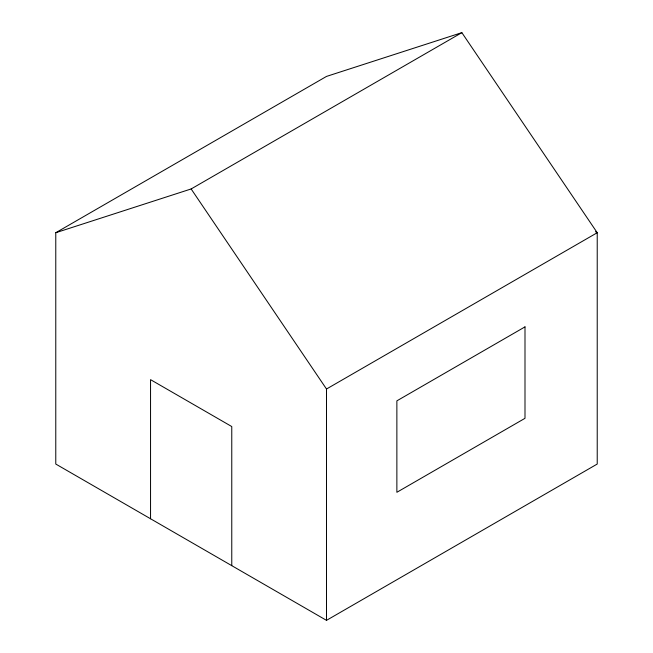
<?xml version="1.0" encoding="UTF-8"?>
<svg xmlns="http://www.w3.org/2000/svg" width="653" height="653" viewBox="0 0 653 653"><rect width="100%" height="100%" fill="white"/><g stroke="black" fill="none" stroke-linecap="round" stroke-linejoin="round"><path stroke-width="0.98" d="M55.774 232.721L326.5 76.417L461.859 32.65L597.226 232.721L597.226 464.046L326.5 620.35L55.774 464.046L55.774 232.721L191.141 188.954L461.859 32.65M326.5 620.35L326.5 389.017L597.226 232.721L595.463 231.701M191.141 188.954L326.5 389.017M231.766 565.653L231.766 426.548L150.549 379.654L150.549 518.768M524.996 326.875L396.869 400.852L396.869 492.289L524.996 418.312L524.996 326.875"/></g></svg>
